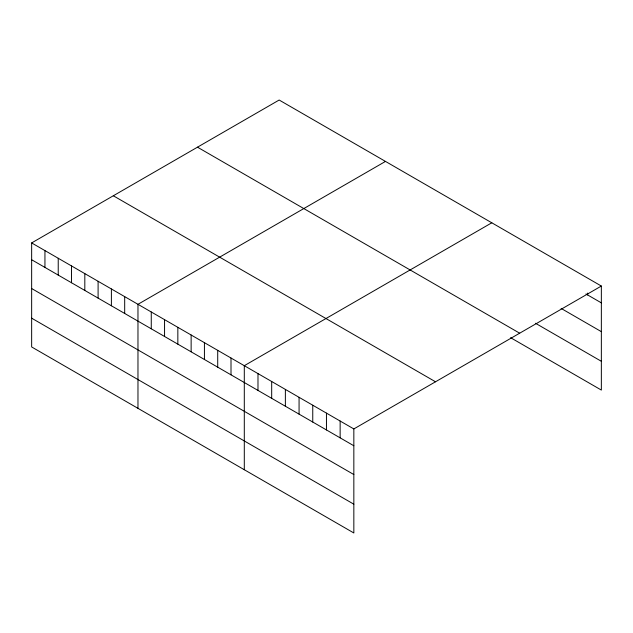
<?xml version="1.0" encoding="UTF-8"?>
<svg xmlns="http://www.w3.org/2000/svg" width="633" height="633" viewBox="0 0 633 633"><rect width="100%" height="100%" fill="white"/><g stroke="black" fill="none" stroke-linecap="round" stroke-linejoin="round"><path stroke-width="0.95" d="M31.65 242.922L353.839 428.937L353.839 532.97L31.65 346.955L31.65 242.922L279.161 100.03L601.35 286.045L601.35 390.078L510.633 337.698M385.481 161.415L137.97 304.307L137.97 408.34M491.809 222.792L244.298 365.692L244.298 469.726M353.839 428.937L601.35 286.045M585.944 293.965L601.35 302.859M561.123 308.421L601.35 331.645M535.455 323.249L601.35 361.293M197.48 147.18L519.669 333.195M113.331 195.771L435.52 381.786M31.65 259.744L353.839 445.759M31.65 288.529L353.839 474.544M31.65 318.177L353.839 504.192M587.653 293.087L587.653 294.954M340.143 421.032L340.143 437.854M326.454 413.127L326.454 429.949M312.757 405.223L312.757 422.045M299.069 397.318L299.069 414.14M285.372 389.414L285.372 406.236M271.684 381.509L271.684 398.331M257.987 373.605L257.987 390.419M231.005 358.025L231.005 374.847M217.712 350.35L217.712 367.172M204.427 342.675L204.427 359.497M191.134 334.999L191.134 351.821M177.841 327.332L177.841 344.154M164.556 319.657L164.556 336.479M151.263 311.982L151.263 328.804M124.685 296.64L124.685 313.462M111.392 288.964L111.392 305.786M98.099 281.289L98.099 298.111M84.814 273.614L84.814 290.436M71.521 265.947L71.521 282.769M58.228 258.272L58.228 275.094M44.943 250.597L44.943 267.419"/></g></svg>
